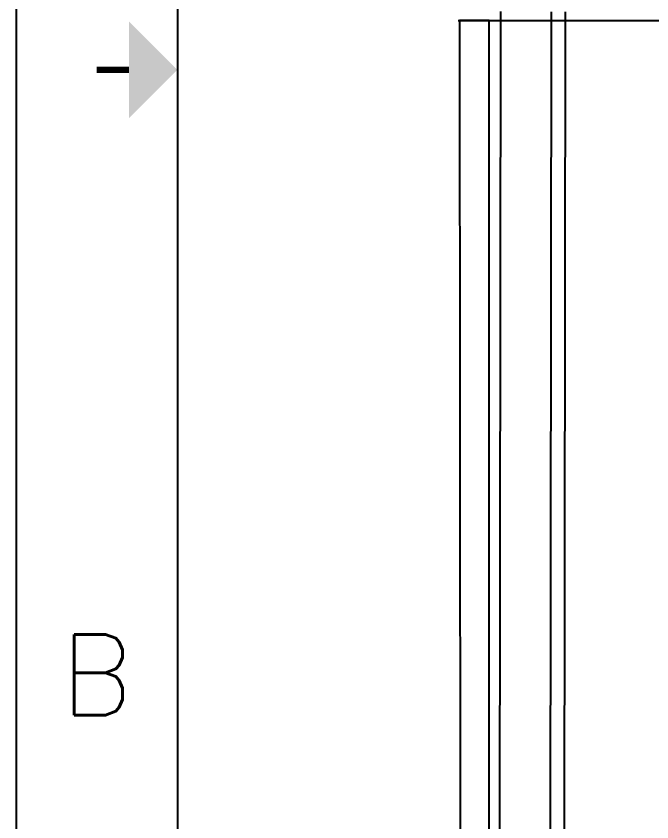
# Model space of a CAD drawing. Header units: inches. Extents: x -3457 to 3579, y -2730 to 2631.
# Drawn here: x -3457 to -2796, y -830 to 7 of the extents above; entities that cross this region are included whole.
import ezdxf
from ezdxf.enums import TextEntityAlignment as Align

# ---------------------------------------------------------------- set-up
doc = ezdxf.new("R2010")
doc.units = ezdxf.units.IN
doc.header["$MEASUREMENT"] = 0
doc.layers.add('Title Block', color=7, linetype='Continuous')
doc.styles.add('Roman', font='romans')

# ---------------------------------------------------------------- blocks, each defined once
blk = doc.blocks.new('ANSI_border_C')
at = {"layer": 'Title Block'}
for p, q in [((0, 16), (0, 0)), ((0.5, 15.25), (0.5, 0.75))]:
    blk.add_line(p, q, dxfattribs=at)
at = {"layer": 'Title Block', "const_width": 0.02}
blk.add_lwpolyline([(0.25, 8), (0.35, 8)], dxfattribs=at)
at = {"layer": 'Title Block'}
blk.add_solid([(0.35, 7.85), (0.35, 8.15), (0.5, 8)], dxfattribs=at)
at = {"layer": 'Title Block', "style": 'Roman'}
blk.add_text('B', height=0.25, dxfattribs=at).set_placement((0.25, 6.125), align=Align.MIDDLE_CENTER)

msp = doc.modelspace()

# ---------------------------------------------------------------- linework, layer by layer
for p, q in [((-2953.79, 11.36), (-2953.8, 2.08)), ((-2901.02, 11.16), (-2901.03, 2.08)), ((-2886.51, 11.1), (-2886.52, 2.08)), ((-2997.58, 2.08), (-2996.24, 2.08)), ((-2996.24, 2.08), (-2995.11, -1662.08)), ((-2996.24, 2.08), (-2953.8, 2.08)), ((-2965.54, 2.06), (-2996.24, 2.08)), ((-2965.54, 2.06), (-2953.8, 2.06)), ((-2965.54, -1646.41), (-2965.54, 2.06)), ((-2953.8, 2.06), (-2955.89, -1632.72)), ((-2953.8, 2.08), (-2953.8, 2.06)), ((-2953.8, 2.08), (-2901.03, 2.08)), ((-2953.8, 2.06), (-2901.03, 2.06)), ((-2901.03, 2.06), (-2903.09, -1603.56)), ((-2901.03, 2.08), (-2901.03, 2.06)), ((-2901.03, 2.08), (-2886.52, 2.08)), ((-2901.03, 2.06), (-2886.52, 2.06)), ((-2886.52, 2.06), (-2888.56, -1595.54)), ((-2886.52, 2.08), (-1.72, 2.08)), ((-2886.52, 2.08), (-2886.52, 2.06)), ((-2886.52, 2.06), (-1791.26, 2.06))]:
    msp.add_line(p, q)

# ---------------------------------------------------------------- block references
at = {"xscale": 335.062265514707, "yscale": 335.062265514707, "zscale": 335.062265514707}
msp.add_blockref('ANSI_border_C', (-3456.92, -2729.72), dxfattribs=at)

doc.saveas('drawing.dxf')
